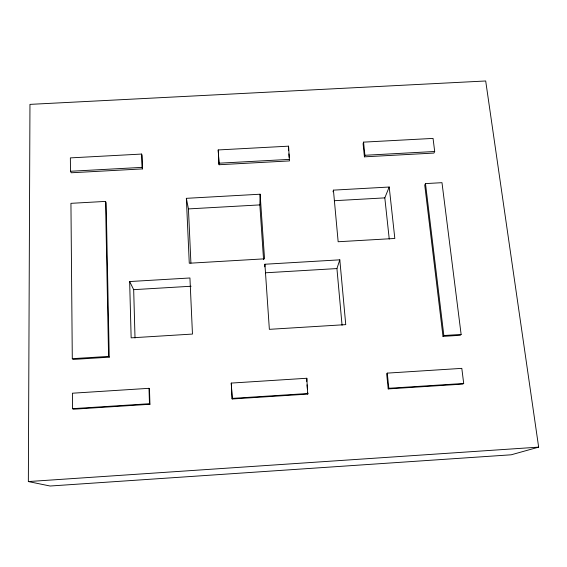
<?xml version="1.0" encoding="UTF-8"?>
<svg xmlns="http://www.w3.org/2000/svg" width="567" height="567" viewBox="0 0 567 567"><rect width="100%" height="100%" fill="white"/><g stroke="black" fill="none" stroke-linecap="round" stroke-linejoin="round"><path stroke-width="0.85" d="M28.35 481.56L29.959 104.378L485.692 80.982L538.65 447.136L511.207 454.798L50.116 486.018L28.35 481.56L538.65 447.136M263.57 259.658L259.849 204.9L260.118 194.219L186.352 198.33L189.272 263.237L264.541 258.828L260.118 194.219M264.775 266.823L264.909 264.236L339.81 259.835L345.75 324.629L269.36 329.335L264.909 264.236M288.575 146.166L289.453 160.915L219.089 164.735L218.21 149.943L288.575 146.166L288.631 150.39M333.02 191.795L333.424 190.136L389.203 187.025L394.823 238.466L338.152 241.748L333.424 190.136M363.56 142.133L363.093 143.742L364.432 156.839L433.925 153.062L434.691 151.495L433.053 138.405L363.56 142.133L364.907 155.28L364.432 156.839M342.057 325.267L336.933 268.567L339.81 259.835M306.811 378.26L307.753 394.108L232.201 398.977L231.258 383.079L306.811 378.26L306.761 381.456M389.246 239.054L384.816 197.876L389.203 187.025M425.484 183.595L424.747 185.048L442.997 336.373L460.206 335.295L461.127 334.445L441.984 182.68L425.484 183.595L443.848 335.522L442.997 336.373M387.275 373.121L386.666 373.816L388.211 388.912L462.75 384.107L463.7 383.462L461.814 368.366L387.275 373.121L388.827 388.289L388.211 388.912M149.943 404.278L73.356 409.218L72.541 408.679L72.406 393.214L148.993 388.324L149.461 388.955L149.943 404.278L149.482 403.718L148.993 388.324M72.541 408.679L149.482 403.718M232.116 398.395L308.001 393.498M388.827 388.289L463.7 383.462M72.293 358.677L108.58 356.416L109.225 357.182L73.1 359.435L72.293 358.677L70.939 203.333L105.54 201.405L106.164 202.802L109.225 357.182M443.848 335.522L461.127 334.445M129.652 281.544L131.147 337.847L192.468 334.069L189.938 277.979L129.652 281.544L133.677 289.659L191.086 286.243M265.356 272.798L336.933 268.567M186.352 198.33L188.442 208.911L259.849 204.9M334.296 200.711L384.816 197.876M141.63 154.061L70.365 157.888L70.478 171.269L71.244 172.772L142.508 168.902L142.09 155.627L141.63 154.061L142.048 167.378L142.508 168.902M70.478 171.269L142.048 167.378M218.954 163.204L289.617 159.37M364.907 155.28L434.691 151.495M231.258 383.079L232.201 398.977M218.21 149.943L219.089 164.735M288.908 153.898L289.177 157.406M307.023 384.83L307.357 389.047M307.619 392.421L307.753 394.108M188.442 208.911L190.916 263.145M133.677 289.659L135.017 338.045M105.54 201.405L108.58 356.416"/></g></svg>
